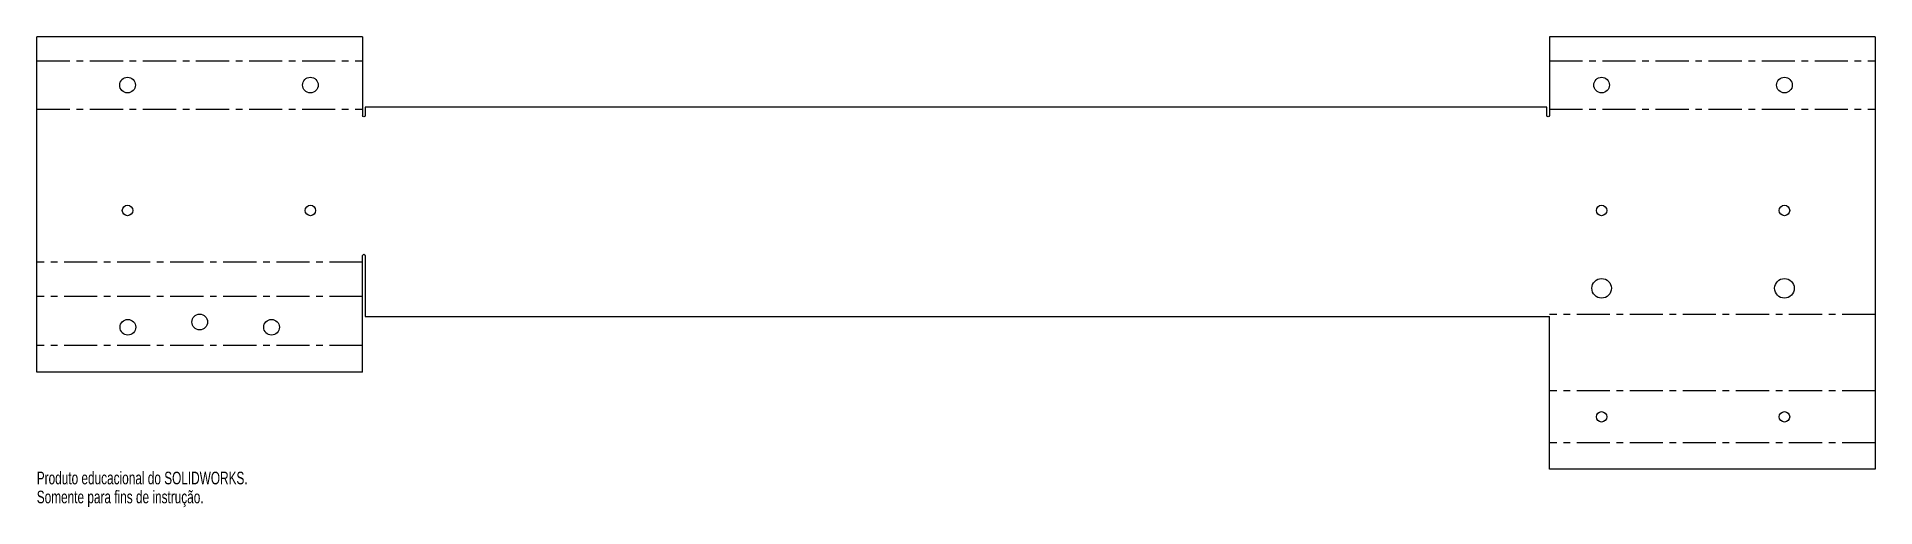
# Model space of a CAD drawing. Header units: millimetres. Extents: x 0 to 704, y -154 to 26.
import ezdxf

# ---------------------------------------------------------------- set-up
doc = ezdxf.new("R2010")
doc.units = ezdxf.units.MM
doc.linetypes.add('CENTERX2', pattern=[20.32, 12.7, -2.54, 2.54, -2.54])
doc.styles.add('SLDTEXTSTYLE0', font='TXT', dxfattribs={"width": 0.7})

msp = doc.modelspace()

# ---------------------------------------------------------------- linework, layer by layer
at = {"color": 7, "linetype": 'Continuous', "lineweight": 25}
for p, q in [((125, 26.14), (0.25, 26.14)), ((0.25, -102.01), (0.25, 26.14)), ((125, 26.14), (125, -4)), ((579.35, 26.14), (579.35, -4)), ((704.1, 26.14), (579.35, 26.14)), ((704.1, 26.14), (704.1, -139.09)), ((126, -0.75), (126, -4)), ((578.35, -0.75), (126, -0.75)), ((578.35, -4), (578.35, -0.75)), ((125, -102.01), (125, -57.5)), ((126, -57.5), (126, -80.75)), ((126, -80.75), (579.35, -80.75)), ((579.35, -139.09), (579.35, -80.75)), ((125, -102.01), (0.25, -102.01)), ((704.1, -139.09), (579.35, -139.09))]:
    msp.add_line(p, q, dxfattribs=at)
at = {"color": 7, "linetype": 'CENTERX2'}
for p, q in [((0.25, 16.92), (125, 16.92)), ((579.35, 16.92), (704.1, 16.92)), ((0.25, -1.53), (125, -1.53)), ((579.35, -1.53), (704.1, -1.53)), ((125, -59.97), (0.25, -59.97)), ((125, -73.17), (0.25, -73.17)), ((704.1, -79.97), (579.35, -79.97)), ((125, -91.89), (0.25, -91.89)), ((704.1, -109.17), (579.35, -109.17)), ((704.1, -129.11), (579.35, -129.11))]:
    msp.add_line(p, q, dxfattribs=at)
at = {"color": 7, "linetype": 'Continuous', "lineweight": 25}
for centre, radius in [((35, 7.7), 3), ((105, 7.7), 3), ((599.35, 7.7), 3), ((669.35, 7.7), 3), ((35, -40.25), 2), ((105, -40.25), 2), ((599.35, -40.25), 2), ((669.35, -40.25), 2), ((599.35, -70), 3.75), ((669.35, -70), 3.75), ((35.12, -84.89), 3), ((62.62, -82.89), 3), ((90.12, -84.89), 3), ((599.35, -119.14), 2), ((669.35, -119.14), 2)]:
    msp.add_circle(centre, radius, dxfattribs=at)
for points, knots in [([(126, -4), (125.99, -4.28), (125.78, -4.5), (125.22, -4.5), (125.01, -4.28), (125, -4)], [0, 0, 0, 0, 0.4999961, 0.4999961, 0.9999962, 0.9999962, 0.9999962, 0.9999962]), ([(579.35, -4), (579.34, -4.28), (579.13, -4.5), (578.58, -4.5), (578.36, -4.28), (578.35, -4)], [0, 0, 0, 0, 0.5, 0.5, 1, 1, 1, 1]), ([(125, -57.5), (125.01, -57.22), (125.22, -57), (125.78, -57), (125.99, -57.22), (126, -57.5)], [0, 0, 0, 0, 0.5, 0.5, 1, 1, 1, 1])]:
    msp.add_open_spline(points, degree=3, knots=knots, dxfattribs=at)

# ---------------------------------------------------------------- texts
at = {"color": 7, "linetype": 'Continuous', "char_height": 4.8336, "attachment_point": 1, "style": 'SLDTEXTSTYLE0'}
for s, insert in [('Produto educacional do SOLIDWORKS.', (0.25, -140.11)), ('Somente para fins de instrução.', (0.25, -147.36))]:
    msp.add_mtext(s, dxfattribs=dict(at, insert=insert))

doc.saveas('drawing.dxf')
